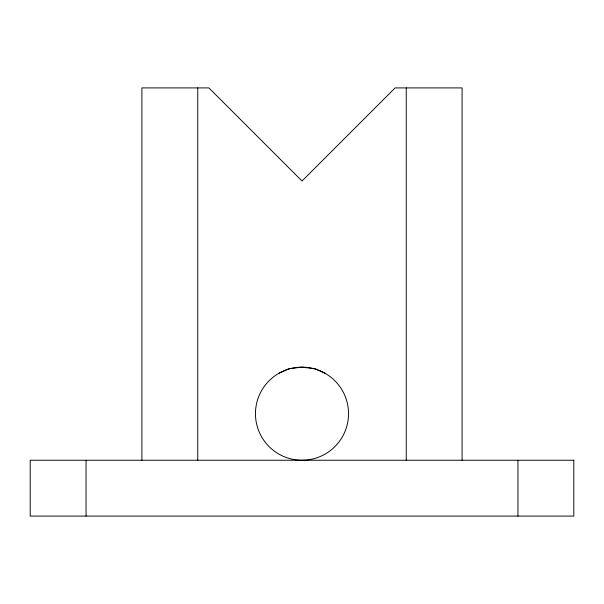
<?xml version="1.0" encoding="UTF-8"?>
<svg xmlns="http://www.w3.org/2000/svg" width="604" height="604" viewBox="0 0 604 604"><rect width="100%" height="100%" fill="white"/><g stroke="black" fill="none" stroke-linecap="round" stroke-linejoin="round"><path stroke-width="0.91" d="M278.731 373.393A46.538 46.538 0 0 1 348.538 413.702A46.538 46.538 0 0 1 278.731 454.004A46.538 46.538 0 0 1 278.731 373.393L288.833 368.742L302 367.156L315.167 368.742L325.269 373.393M517.953 460.24L517.953 516.088M462.098 460.24L462.098 87.912L395.084 87.912L302 180.996L208.916 87.912L141.902 87.912L141.902 460.24M406.25 87.912L406.25 460.24M197.75 87.912L197.75 460.24M86.047 460.24L86.047 516.088M573.8 460.24L30.2 460.24L30.2 516.088L573.8 516.088L573.8 460.24"/></g></svg>
